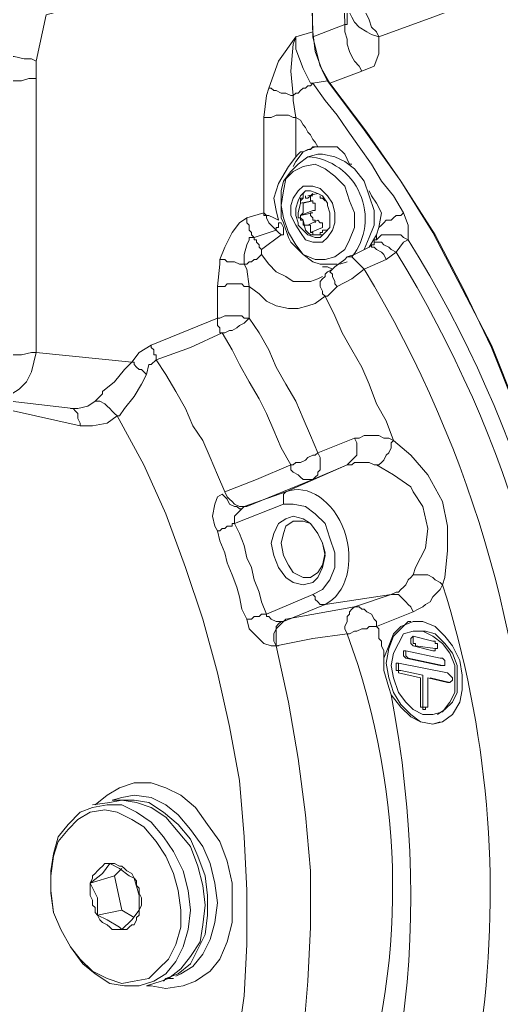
# Model space of a CAD drawing. Header units: inches. Extents: x 34 to 1574, y 72 to 573.
# Drawn here: x 1513.76 to 1527.62, y 278.09 to 306.48 of the extents above; entities that cross this region are included whole.
import ezdxf

# ---------------------------------------------------------------- set-up
doc = ezdxf.new("R2010")
doc.units = ezdxf.units.IN
doc.header["$MEASUREMENT"] = 0
doc.layers.add('PDF_Geometry', color=7, linetype='Continuous')

msp = doc.modelspace()

# ---------------------------------------------------------------- linework, layer by layer
at = {"layer": 'PDF_Geometry', "lineweight": 5}
for points in [[(1523.044, 309.084), (1523.115, 306.336), (1523.185, 306.336), (1523.185, 306.477), (1523.185, 306.829), (1523.115, 309.154), (1523.044, 310), (1522.903, 310.845), (1522.692, 311.62), (1522.339, 312.395), (1521.987, 313.1), (1521.494, 313.804), (1521.001, 314.368), (1520.437, 314.861)], [(1519.38, 314.65), (1519.944, 314.157), (1520.508, 313.593), (1520.93, 312.889), (1521.353, 312.114), (1521.705, 311.339), (1521.917, 310.493), (1522.058, 309.648), (1522.128, 308.802), (1522.199, 305.984), (1522.269, 305.702), (1522.41, 305.138), (1522.692, 304.645), (1523.749, 303.236), (1524.735, 301.827), (1525.721, 300.277), (1526.567, 298.656), (1527.342, 297.036), (1528.046, 295.275)], [(1524.101, 305.984), (1524.03, 306.125), (1523.89, 306.266), (1523.819, 306.477), (1523.749, 306.618), (1523.678, 306.759), (1523.608, 306.97), (1523.608, 307.182), (1523.537, 307.323), (1525.017, 307.886), (1527.765, 308.943), (1527.765, 308.45), (1527.976, 307.957), (1528.258, 307.534), (1525.651, 306.548), (1524.101, 305.984), (1524.101, 305.491), (1523.96, 305.138), (1523.608, 304.998), (1522.692, 304.645)], [(1512.405, 305.632), (1512.617, 305.561), (1512.898, 305.561), (1513.11, 305.491), (1513.392, 305.42), (1513.603, 305.42), (1513.885, 305.35), (1514.096, 305.35), (1514.237, 305.279), (1514.519, 306.618), (1522.128, 308.661), (1522.199, 306.125), (1522.269, 305.561), (1522.48, 304.998), (1522.621, 304.716)], [(1523.185, 306.759), (1523.255, 306.688), (1523.326, 306.548), (1523.396, 306.407), (1523.537, 306.266), (1523.749, 306.125), (1523.89, 306.054), (1524.101, 305.984)], [(1522.199, 305.984), (1523.115, 306.336), (1523.115, 306.125), (1523.185, 305.913), (1523.185, 305.773), (1523.255, 305.561), (1523.326, 305.42), (1523.396, 305.279), (1523.537, 305.138), (1523.608, 304.998)], [(1517.549, 297.106), (1519.451, 297.881), (1519.451, 298.797), (1519.521, 299.432), (1519.521, 299.572), (1519.662, 299.925), (1519.874, 300.347), (1520.085, 300.629), (1520.296, 300.77), (1520.789, 300.911), (1520.789, 303.659), (1520.86, 304.293), (1520.93, 304.504), (1521.212, 305.279), (1521.705, 305.984), (1522.199, 306.125)], [(1522.199, 304.645), (1522.128, 304.645), (1521.917, 305.068), (1521.705, 305.632), (1521.705, 305.984), (1521.635, 305.773), (1521.564, 304.998), (1521.635, 304.293)], [(1514.237, 305.279), (1514.237, 305.138), (1514.237, 304.998), (1514.237, 304.786), (1514.237, 296.895), (1514.167, 296.613), (1514.096, 296.331), (1513.955, 296.05), (1513.744, 295.838), (1513.533, 295.697), (1513.321, 295.556), (1513.039, 295.556), (1512.898, 295.556)], [(1514.237, 304.786), (1514.026, 304.786), (1513.814, 304.716), (1513.533, 304.716), (1513.321, 304.716), (1513.039, 304.716), (1512.828, 304.716), (1512.546, 304.716), (1512.335, 304.786)], [(1522.199, 304.645), (1522.128, 304.575), (1522.058, 304.575), (1521.987, 304.504), (1521.917, 304.504), (1521.846, 304.434), (1521.776, 304.363), (1521.705, 304.363), (1521.635, 304.293), (1521.635, 304.152), (1521.705, 303.659), (1521.705, 302.532)], [(1520.93, 304.504), (1521.001, 304.504), (1521.071, 304.434), (1521.142, 304.434), (1521.283, 304.363), (1521.353, 304.363), (1521.424, 304.363), (1521.564, 304.293), (1521.635, 304.293)], [(1520.789, 303.659), (1520.93, 303.659), (1521.001, 303.659), (1521.142, 303.729), (1521.283, 303.729), (1521.424, 303.729), (1521.494, 303.729), (1521.635, 303.659), (1521.705, 303.659)], [(1521.705, 303.659), (1521.846, 303.588), (1521.917, 303.447), (1521.987, 303.377), (1522.058, 303.236), (1522.128, 303.166), (1522.199, 303.025), (1522.269, 302.954), (1522.339, 302.813), (1522.48, 302.813), (1522.833, 302.813), (1522.903, 302.813), (1523.115, 302.602), (1523.255, 302.32), (1523.326, 302.32)], [(1522.339, 302.813), (1522.269, 302.813), (1522.199, 302.813), (1522.128, 302.743), (1522.058, 302.743), (1521.917, 302.672), (1521.846, 302.672), (1521.776, 302.602), (1521.705, 302.532), (1521.494, 302.25), (1521.212, 301.757), (1521.071, 301.334), (1521.142, 300.982), (1521.212, 300.7)], [(1522.269, 302.813), (1521.917, 302.672), (1521.705, 302.391), (1521.635, 302.25)], [(1522.128, 302.532), (1522.058, 302.532), (1521.776, 302.32), (1521.564, 302.109), (1521.353, 301.827), (1521.283, 301.545), (1521.283, 301.334), (1521.283, 301.052), (1521.283, 300.77), (1521.353, 300.629)], [(1522.128, 301.545), (1521.987, 301.545), (1521.917, 301.475), (1521.917, 301.404), (1521.917, 301.334), (1521.846, 301.334), (1521.846, 301.193), (1521.776, 300.911), (1521.776, 300.841), (1521.776, 300.77), (1521.846, 300.77), (1521.846, 300.7), (1521.917, 300.7), (1521.987, 300.418), (1522.058, 300.347), (1522.128, 300.277), (1522.199, 300.277), (1522.269, 300.277), (1522.339, 300.277), (1522.41, 300.277), (1522.48, 300.277)], [(1522.199, 301.475), (1522.128, 301.404), (1522.058, 301.334), (1521.987, 301.334), (1521.987, 301.404)], [(1522.058, 301.404), (1522.339, 301.475)], [(1523.819, 301.545), (1523.89, 301.404), (1524.03, 301.193), (1524.171, 300.911), (1524.101, 300.488), (1524.03, 300.277)], [(1521.917, 301.404), (1521.917, 301.334), (1521.846, 301.263), (1521.846, 301.193)], [(1522.199, 301.404), (1522.128, 301.404), (1522.128, 301.334), (1522.128, 301.263), (1522.199, 301.263), (1521.917, 301.193), (1521.917, 301.122), (1521.917, 301.052), (1521.917, 300.911), (1521.846, 300.841)], [(1522.199, 300.911), (1521.846, 300.841), (1522.199, 300.982), (1522.269, 300.982), (1522.269, 301.122), (1522.269, 301.193), (1522.199, 301.193), (1522.199, 301.263)], [(1522.199, 301.263), (1521.846, 301.193)], [(1522.551, 301.263), (1522.48, 301.334), (1522.41, 301.334), (1522.41, 301.404)], [(1521.142, 300.418), (1520.93, 300.629), (1520.86, 300.77), (1520.86, 300.841), (1520.789, 300.841), (1520.789, 300.911), (1520.86, 300.841), (1520.93, 300.841), (1521.071, 300.77), (1521.212, 300.7)], [(1522.269, 300.629), (1522.269, 300.7), (1522.199, 300.7), (1522.199, 300.77), (1522.128, 300.841), (1522.128, 300.911), (1522.199, 300.911)], [(1524.101, 300.488), (1524.171, 300.559), (1524.242, 300.629), (1524.312, 300.7), (1524.453, 300.7), (1524.524, 300.77), (1524.594, 300.841), (1524.735, 300.841), (1524.805, 300.911)], [(1520.226, 299.432), (1520.296, 299.432), (1520.367, 299.502), (1520.437, 299.502), (1520.508, 299.572), (1520.578, 299.572), (1520.649, 299.643), (1520.719, 299.713), (1520.719, 299.784), (1520.719, 299.854), (1521.283, 300.277), (1521.353, 300.277), (1521.353, 300.347), (1521.353, 300.488), (1521.283, 300.629)], [(1520.296, 300.77), (1520.296, 300.7), (1520.296, 300.629), (1520.367, 300.559), (1520.367, 300.488), (1520.367, 300.418), (1520.437, 300.347), (1520.437, 300.277), (1520.508, 300.207)], [(1521.142, 300.418), (1521.142, 300.488), (1521.212, 300.488), (1521.212, 300.559), (1521.212, 300.629), (1521.283, 300.629)], [(1521.353, 300.629), (1521.494, 300.207), (1521.564, 300.066), (1521.776, 299.854), (1521.917, 299.713), (1522.199, 299.502), (1522.41, 299.432), (1522.692, 299.432), (1522.903, 299.432)], [(1522.128, 300.347), (1522.128, 300.418), (1522.128, 300.488), (1522.128, 300.559), (1522.058, 300.559), (1521.987, 300.559), (1521.917, 300.559), (1521.917, 300.629), (1521.917, 300.7), (1521.846, 300.77), (1521.846, 300.841)], [(1522.339, 300.7), (1522.058, 300.559)], [(1522.339, 300.7), (1522.41, 300.629), (1522.48, 300.629), (1522.48, 300.559), (1522.48, 300.488), (1522.128, 300.347), (1522.199, 300.347), (1522.199, 300.277), (1522.269, 300.277), (1522.339, 300.277), (1522.41, 300.277), (1522.41, 300.347)], [(1521.283, 300.277), (1521.212, 300.347), (1521.142, 300.418), (1520.508, 300.207)], [(1522.48, 300.488), (1522.128, 300.347)], [(1522.41, 300.347), (1522.48, 300.347), (1522.48, 300.418), (1522.551, 300.418), (1522.621, 300.418)], [(1520.719, 299.854), (1520.649, 299.925), (1520.649, 299.995), (1520.578, 300.066), (1520.578, 300.136), (1520.508, 300.136), (1520.508, 300.207), (1520.367, 300.207), (1520.367, 300.136), (1520.296, 299.995), (1520.226, 299.713), (1520.226, 299.432), (1520.296, 299.291), (1520.367, 298.797), (1520.367, 297.881), (1520.649, 297.459), (1520.93, 296.966), (1521.142, 296.472), (1521.424, 295.979), (1521.705, 295.486), (1521.917, 294.993), (1522.128, 294.5), (1522.339, 294.006)], [(1523.96, 299.995), (1523.96, 300.066), (1524.03, 300.066), (1524.101, 300.066), (1524.171, 300.066), (1524.242, 299.995), (1524.383, 299.925), (1524.453, 299.854), (1524.594, 299.784), (1524.312, 299.572), (1523.678, 299.291), (1523.326, 299.009), (1522.903, 298.797), (1522.621, 298.516), (1522.551, 298.516), (1522.269, 298.304), (1522.058, 298.234), (1521.776, 298.163), (1521.494, 298.163), (1521.142, 298.234), (1520.86, 298.375), (1520.649, 298.586), (1520.367, 298.797)], [(1524.03, 300.136), (1524.03, 300.207), (1524.03, 300.277), (1523.819, 299.925), (1523.89, 299.995), (1523.89, 299.925), (1523.96, 299.925), (1524.03, 299.854), (1524.171, 299.784), (1524.242, 299.713), (1524.312, 299.572)], [(1519.662, 292.879), (1519.451, 293.372), (1519.239, 293.866), (1519.028, 294.359), (1518.746, 294.781), (1518.535, 295.275), (1518.253, 295.768), (1517.971, 296.261), (1517.689, 296.684), (1517.549, 296.543), (1517.478, 296.543), (1517.408, 296.261), (1517.267, 295.979), (1517.055, 295.627), (1516.774, 295.275), (1516.633, 295.063), (1516.562, 295.063), (1516.28, 294.852), (1515.858, 294.781), (1515.505, 294.781), (1492.819, 299.854)], [(1519.521, 299.572), (1519.592, 299.572), (1519.662, 299.572), (1519.733, 299.502), (1519.874, 299.502), (1519.944, 299.502), (1520.085, 299.432), (1520.155, 299.432), (1520.226, 299.432)], [(1522.48, 299.079), (1522.339, 299.009), (1522.128, 298.938), (1521.917, 298.938), (1521.635, 298.938), (1521.424, 299.079), (1521.142, 299.22), (1520.93, 299.432), (1520.719, 299.713)], [(1522.974, 299.432), (1523.185, 299.502)], [(1522.48, 299.361), (1522.621, 299.361), (1522.762, 299.291), (1522.692, 299.22), (1522.762, 299.15), (1522.762, 299.079), (1522.833, 298.938), (1522.833, 298.868), (1522.903, 298.797)], [(1519.451, 298.797), (1519.521, 298.797), (1519.662, 298.797), (1519.733, 298.868), (1519.874, 298.868), (1520.014, 298.868), (1520.155, 298.868), (1520.226, 298.797), (1520.367, 298.797)], [(1520.367, 297.881), (1520.226, 297.881), (1520.155, 297.952), (1520.014, 297.952), (1519.874, 297.952), (1519.733, 297.952), (1519.662, 297.952), (1519.521, 297.881), (1519.451, 297.881), (1519.451, 297.811), (1519.451, 297.741), (1519.451, 297.67), (1519.521, 297.6), (1519.521, 297.529), (1519.521, 297.459), (1519.592, 297.459)], [(1520.367, 297.881), (1520.296, 297.811), (1520.226, 297.741), (1520.085, 297.67), (1520.014, 297.6), (1519.874, 297.529), (1519.803, 297.529), (1519.662, 297.459), (1519.592, 297.459)], [(1519.592, 297.459), (1518.676, 297.036), (1517.689, 296.684)], [(1520.296, 292.456), (1520.226, 292.456), (1520.155, 292.456), (1520.085, 292.456), (1519.944, 292.527), (1519.874, 292.597), (1519.803, 292.668), (1519.733, 292.738), (1519.662, 292.879), (1520.578, 293.231), (1521.564, 293.654), (1521.283, 294.147), (1521.071, 294.641), (1520.86, 295.134), (1520.649, 295.556), (1520.367, 296.05), (1520.085, 296.543), (1519.874, 296.966), (1519.592, 297.459)], [(1517.689, 296.684), (1517.689, 296.754), (1517.689, 296.825), (1517.619, 296.825), (1517.619, 296.895), (1517.619, 296.966), (1517.549, 297.036), (1517.549, 297.106), (1517.196, 296.895), (1516.985, 296.613), (1514.237, 296.895), (1514.096, 296.895), (1513.814, 296.825), (1513.603, 296.825), (1513.321, 296.825), (1513.11, 296.825), (1512.828, 296.825), (1512.617, 296.825), (1512.405, 296.895)], [(1512.898, 295.556), (1515.294, 295.275), (1515.435, 295.275), (1515.717, 295.345), (1515.928, 295.486), (1516.139, 295.697), (1516.139, 295.768), (1516.492, 296.05), (1516.774, 296.402), (1516.985, 296.613), (1517.055, 296.613), (1517.055, 296.543), (1517.126, 296.472), (1517.196, 296.402), (1517.267, 296.402), (1517.337, 296.331), (1517.408, 296.261)], [(1515.223, 295.275), (1515.294, 295.275), (1515.364, 295.204), (1515.435, 295.134), (1515.435, 295.063), (1515.435, 294.993), (1515.505, 294.852), (1515.505, 294.781)], [(1515.928, 295.486), (1515.998, 295.486), (1516.069, 295.486), (1516.21, 295.416), (1516.28, 295.345), (1516.351, 295.275), (1516.421, 295.204), (1516.492, 295.134), (1516.562, 295.063)], [(1520.014, 276.886), (1520.226, 278.365), (1520.296, 279.845), (1520.296, 281.395), (1520.226, 282.945), (1520.085, 284.565), (1519.803, 286.115), (1519.451, 287.665), (1519.028, 289.215), (1518.535, 290.695), (1517.971, 292.245), (1517.337, 293.654), (1516.562, 295.063)], [(1522.199, 293.231), (1522.269, 293.302), (1522.339, 293.372), (1522.339, 293.443), (1522.41, 293.513), (1522.41, 293.654), (1522.41, 293.795), (1522.41, 293.866), (1522.339, 294.006), (1523.396, 294.429), (1523.537, 294.429), (1523.678, 294.5), (1523.819, 294.5), (1523.96, 294.5), (1524.101, 294.5), (1524.242, 294.429), (1524.383, 294.429), (1524.524, 294.359)], [(1523.396, 294.429), (1523.467, 294.288), (1523.467, 294.147), (1523.467, 294.077), (1523.467, 293.936), (1523.396, 293.866), (1523.326, 293.795), (1523.255, 293.725), (1523.185, 293.654)], [(1524.524, 294.359), (1524.453, 294.288), (1524.453, 294.147), (1524.383, 294.006), (1524.312, 293.936), (1524.242, 293.795), (1524.171, 293.725), (1524.101, 293.654), (1524.03, 293.654)], [(1522.339, 294.006), (1522.269, 293.936), (1522.199, 293.936), (1522.058, 293.866), (1521.987, 293.795), (1521.846, 293.725), (1521.705, 293.725), (1521.635, 293.654), (1521.564, 293.654)], [(1521.353, 292.527), (1521.353, 292.597), (1521.353, 292.668), (1521.353, 292.738), (1521.353, 292.809), (1521.424, 292.879), (1523.185, 293.654), (1522.199, 293.231), (1520.296, 292.456)], [(1521.564, 293.654), (1521.564, 293.513), (1521.635, 293.443), (1521.776, 293.372), (1521.846, 293.302), (1521.917, 293.231), (1521.987, 293.231), (1522.058, 293.231), (1522.199, 293.231)], [(1524.03, 293.654), (1523.96, 293.654), (1523.819, 293.725), (1523.749, 293.725), (1523.608, 293.725), (1523.537, 293.725), (1523.396, 293.725), (1523.326, 293.654), (1523.185, 293.654)], [(1525.087, 290.484), (1525.158, 290.695), (1525.44, 291.259), (1525.51, 291.822), (1525.369, 292.456), (1525.087, 292.879), (1525.017, 293.02), (1524.524, 293.372), (1524.03, 293.654)], [(1520.226, 292.456), (1520.155, 292.386), (1520.085, 292.386), (1520.014, 292.456), (1519.944, 292.456), (1519.803, 292.527), (1519.733, 292.668), (1519.662, 292.738), (1519.592, 292.809), (1519.451, 292.738), (1519.38, 292.527), (1519.31, 292.175), (1519.38, 291.893), (1519.451, 291.752), (1519.521, 291.47), (1519.662, 291.118), (1519.733, 290.836), (1519.874, 290.484), (1520.014, 290.131), (1520.085, 289.85), (1520.155, 289.497), (1520.296, 289.215), (1520.367, 288.934), (1520.578, 288.722), (1520.789, 288.511), (1521.001, 288.44), (1521.142, 288.44), (1521.494, 286.82), (1521.776, 285.199), (1521.987, 283.579), (1522.128, 281.959), (1522.128, 280.338), (1522.058, 278.788), (1521.917, 277.168)], [(1521.424, 292.879), (1520.226, 292.456), (1520.155, 292.386), (1520.014, 292.245), (1519.944, 292.175), (1519.944, 292.104), (1519.944, 292.034), (1519.944, 291.963), (1519.874, 291.963), (1519.874, 291.893), (1519.803, 291.893), (1519.733, 291.893), (1519.662, 291.822), (1519.592, 291.822), (1519.521, 291.752), (1519.451, 291.752)], [(1521.353, 292.527), (1519.944, 291.963), (1520.085, 291.681), (1520.226, 291.329), (1520.296, 290.977), (1520.437, 290.695), (1520.508, 290.343), (1520.649, 289.99), (1520.719, 289.709), (1520.86, 289.356)], [(1520.296, 289.215), (1520.367, 289.215), (1520.437, 289.215), (1520.508, 289.286), (1520.578, 289.286), (1520.649, 289.286), (1520.719, 289.356), (1520.789, 289.356), (1520.86, 289.356), (1522.199, 289.92), (1522.48, 290.061), (1522.692, 290.343), (1522.833, 290.695), (1522.833, 291.118), (1522.692, 291.54), (1522.551, 291.963), (1522.269, 292.245), (1521.987, 292.456), (1521.635, 292.527), (1521.353, 292.527)], [(1522.199, 289.92), (1522.269, 289.85), (1522.269, 289.779), (1522.339, 289.709), (1522.41, 289.638), (1522.48, 289.638), (1522.551, 289.638), (1524.453, 289.92), (1524.594, 289.99), (1524.665, 289.99), (1524.735, 290.061), (1524.805, 290.131), (1524.876, 290.202), (1524.946, 290.343), (1525.017, 290.413), (1525.087, 290.484)], [(1525.087, 290.484), (1525.158, 290.484), (1525.299, 290.484), (1525.369, 290.484), (1525.51, 290.484), (1525.651, 290.413), (1525.721, 290.343), (1525.862, 290.272), (1525.933, 290.202), (1525.862, 290.061), (1525.721, 289.92), (1525.651, 289.85), (1525.58, 289.709), (1525.44, 289.638), (1525.369, 289.568), (1525.228, 289.497), (1525.087, 289.427)], [(1521.142, 288.44), (1521.142, 288.581), (1521.142, 288.652), (1521.142, 288.793), (1521.142, 288.934), (1521.212, 289.004), (1521.283, 289.075), (1521.353, 289.145), (1521.424, 289.215), (1523.396, 289.568), (1524.453, 289.92), (1524.524, 289.92), (1524.665, 289.92), (1524.735, 289.85), (1524.805, 289.779), (1524.876, 289.709), (1524.946, 289.638), (1525.017, 289.568), (1525.087, 289.427)], [(1522.551, 289.638), (1521.353, 289.145), (1521.283, 289.145), (1521.142, 289.145), (1521.001, 289.215), (1520.93, 289.286), (1520.86, 289.286), (1520.86, 289.356)], [(1525.087, 289.427), (1524.03, 289.004), (1524.101, 288.934), (1524.101, 288.793), (1524.101, 288.652), (1524.171, 288.581), (1524.171, 288.44), (1524.242, 288.3), (1524.242, 288.229), (1524.242, 288.088)], [(1521.353, 289.145), (1521.283, 289.145), (1521.212, 289.075), (1521.142, 289.004), (1521.142, 288.934), (1521.071, 288.793), (1521.071, 288.652), (1521.071, 288.581), (1521.142, 288.44)], [(1521.212, 288.44), (1521.142, 288.44), (1522.199, 288.652), (1523.185, 288.793), (1523.255, 288.793), (1523.396, 288.863), (1523.467, 288.863), (1523.608, 288.934), (1523.749, 288.934), (1523.819, 289.004), (1523.96, 289.004), (1524.03, 289.004)], [(1524.242, 288.088), (1524.242, 287.736), (1524.383, 287.243), (1524.453, 287.031), (1524.735, 286.679), (1525.017, 286.397), (1525.299, 286.256), (1525.651, 286.186), (1525.933, 286.256), (1526.215, 286.468), (1526.426, 286.82), (1526.496, 287.172), (1526.496, 287.595), (1526.426, 288.018), (1526.215, 288.44), (1526.003, 288.722), (1525.721, 289.004), (1525.369, 289.145), (1525.087, 289.145), (1524.735, 289.004), (1524.524, 288.793), (1524.383, 288.44), (1524.242, 288.088)], [(1525.017, 289.145), (1524.946, 289.145), (1524.735, 288.934), (1524.524, 288.722), (1524.383, 288.37), (1524.312, 287.947), (1524.383, 287.525), (1524.524, 287.102), (1524.735, 286.75), (1525.017, 286.468), (1525.299, 286.256), (1525.651, 286.186), (1525.862, 286.256)], [(1525.651, 288.581), (1525.087, 288.722), (1525.017, 288.652), (1525.017, 288.581), (1525.017, 288.511), (1525.087, 288.44)], [(1525.792, 286.468), (1526.003, 286.609), (1526.215, 286.82), (1526.355, 287.102), (1526.355, 287.454), (1526.355, 287.877), (1526.215, 288.229), (1526.003, 288.511), (1525.721, 288.793), (1525.44, 288.863), (1525.158, 288.863), (1525.087, 288.863)], [(1525.087, 288.722), (1525.087, 288.652), (1525.087, 288.581), (1525.087, 288.511), (1525.158, 288.511), (1525.158, 288.44)], [(1525.087, 288.44), (1525.651, 288.3), (1525.721, 288.3), (1525.721, 288.37), (1525.792, 288.37), (1525.792, 288.44), (1525.792, 288.511), (1525.721, 288.511), (1525.721, 288.581), (1525.651, 288.581)], [(1525.158, 288.44), (1525.721, 288.37)], [(1525.862, 288.088), (1524.876, 288.3), (1524.805, 288.3), (1524.805, 288.229), (1524.805, 288.159), (1524.876, 288.088)], [(1524.876, 288.3), (1524.876, 288.229), (1524.876, 288.159), (1524.946, 288.088)], [(1526.074, 287.665), (1524.665, 287.947), (1524.594, 287.947), (1524.594, 287.877), (1524.594, 287.806), (1524.594, 287.736), (1524.665, 287.736), (1524.665, 287.665)], [(1524.665, 287.947), (1524.665, 287.877), (1524.665, 287.806), (1524.665, 287.736), (1524.735, 287.736)], [(1524.876, 288.088), (1525.862, 287.877), (1525.933, 287.877), (1526.003, 287.877), (1526.003, 287.947), (1526.003, 288.018), (1525.933, 288.088), (1525.862, 288.088)], [(1524.946, 288.088), (1525.933, 287.877)], [(1524.665, 287.665), (1525.299, 287.525), (1525.299, 286.75), (1525.299, 286.679), (1525.369, 286.679), (1525.369, 286.609), (1525.44, 286.609), (1525.44, 286.679), (1525.51, 286.679), (1525.51, 286.75)], [(1524.735, 287.736), (1525.369, 287.595), (1525.369, 286.82), (1525.369, 286.75), (1525.369, 286.679), (1525.44, 286.679)], [(1525.51, 286.75), (1525.51, 287.525), (1526.074, 287.384), (1526.144, 287.384), (1526.215, 287.454), (1526.215, 287.525), (1526.144, 287.595), (1526.074, 287.665)], [(1525.58, 287.525), (1526.144, 287.384)], [(1515.928, 283.861), (1516.28, 284.143), (1516.633, 284.354), (1517.055, 284.495), (1517.549, 284.495), (1517.971, 284.354), (1518.394, 284.143), (1518.817, 283.79), (1519.169, 283.297), (1519.521, 282.804), (1519.733, 282.24), (1519.874, 281.606), (1519.874, 281.043)], [(1517.549, 283.79), (1517.126, 283.931), (1516.703, 284.002), (1516.351, 283.931), (1515.858, 283.861)], [(1516.703, 284.072), (1516.421, 284.002)], [(1517.901, 278.788), (1517.971, 278.858), (1518.324, 278.999), (1518.676, 279.281), (1518.887, 279.704), (1519.099, 280.127), (1519.169, 280.69), (1519.169, 281.254), (1519.099, 281.818), (1518.887, 282.381), (1518.676, 282.874), (1518.324, 283.297), (1517.901, 283.649), (1517.478, 283.931), (1517.055, 284.002), (1516.633, 284.002), (1516.421, 284.002)], [(1518.253, 278.929), (1518.394, 278.999), (1518.746, 279.211), (1519.028, 279.563), (1519.239, 279.986), (1519.38, 280.479), (1519.451, 281.043), (1519.38, 281.606), (1519.239, 282.17), (1519.028, 282.663), (1518.676, 283.156), (1518.324, 283.579), (1517.971, 283.861), (1517.549, 284.072), (1517.055, 284.143), (1516.703, 284.072)], [(1517.408, 278.647), (1517.83, 278.788), (1518.042, 278.858), (1518.394, 279.14), (1518.676, 279.493), (1518.958, 279.915), (1519.028, 280.409), (1519.099, 280.972), (1519.028, 281.536), (1518.887, 282.099), (1518.676, 282.663), (1518.324, 283.086), (1517.971, 283.509), (1517.549, 283.79)], [(1516.703, 280.831), (1516.492, 281.818), (1515.787, 281.606), (1515.858, 281.747), (1515.858, 281.818), (1515.928, 281.888), (1515.998, 281.959), (1516.069, 282.029), (1516.139, 282.099), (1516.21, 282.17), (1516.351, 282.17)], [(1516.703, 280.268), (1516.633, 280.338), (1516.28, 280.549), (1515.999, 280.69), (1515.999, 281.184), (1515.787, 281.606), (1516.139, 281.888), (1516.351, 282.17)], [(1517.055, 281.747), (1516.914, 281.818), (1516.633, 282.029), (1516.351, 282.17), (1516.421, 282.17), (1516.492, 282.17), (1516.633, 282.099), (1516.703, 282.099), (1516.774, 282.029), (1516.844, 281.959), (1516.985, 281.888), (1517.055, 281.747)], [(1516.703, 282.029), (1516.492, 281.818)], [(1517.055, 280.62), (1516.703, 280.831), (1515.999, 280.69), (1515.928, 280.761), (1515.928, 280.902), (1515.858, 280.972), (1515.858, 281.113), (1515.787, 281.254), (1515.787, 281.395), (1515.787, 281.465), (1515.787, 281.606)], [(1517.196, 280.831), (1517.196, 281.254), (1517.055, 281.747), (1517.126, 281.677), (1517.126, 281.536), (1517.196, 281.465), (1517.196, 281.324), (1517.267, 281.184), (1517.267, 281.043), (1517.267, 280.972), (1517.196, 280.831)], [(1519.874, 281.043), (1519.874, 280.479), (1519.733, 279.915), (1519.521, 279.422), (1519.239, 279.07), (1518.817, 278.788), (1518.464, 278.647), (1517.971, 278.577), (1517.549, 278.647), (1517.408, 278.647)], [(1516.703, 280.268), (1516.844, 280.268), (1516.914, 280.338), (1516.985, 280.409), (1517.055, 280.409), (1517.126, 280.549), (1517.126, 280.62), (1517.196, 280.69), (1517.196, 280.831), (1516.985, 280.549), (1516.703, 280.268), (1516.633, 280.268), (1516.562, 280.268), (1516.421, 280.268), (1516.351, 280.338), (1516.28, 280.409), (1516.139, 280.479), (1516.069, 280.549), (1515.998, 280.69)], [(1517.971, 278.858), (1518.183, 278.858)]]:
    msp.add_lwpolyline(points, dxfattribs=at)
for points in [[(1528.046, 295.345), (1527.342, 297.106), (1526.496, 298.727), (1525.651, 300.347), (1524.735, 301.827), (1523.678, 303.307), (1522.621, 304.716), (1522.199, 304.645), (1522.551, 304.152), (1522.903, 303.729), (1523.185, 303.307), (1523.537, 302.813), (1523.89, 302.32), (1524.171, 301.827), (1524.524, 301.404), (1524.805, 300.911), (1524.946, 300.559), (1524.946, 300.277), (1524.946, 300.136), (1524.805, 300.066), (1524.594, 299.784, -0.281752), (1524.735, 264.415)], [(1523.678, 299.854), (1523.819, 300.207), (1523.96, 300.559), (1523.96, 300.982), (1523.819, 301.404), (1523.678, 301.827), (1523.396, 302.179), (1523.115, 302.391), (1522.833, 302.532), (1522.48, 302.602), (1522.339, 302.602), (1522.058, 302.532, -0.598109), (1523.326, 299.643)], [(1525.087, 264.345, 0.283458), (1524.946, 300.136), (1524.805, 300.207), (1524.735, 300.277), (1524.594, 300.277), (1524.453, 300.277), (1524.312, 300.277), (1524.171, 300.277), (1524.101, 300.207), (1524.03, 300.136), (1523.96, 300.136), (1523.96, 300.066), (1523.96, 299.995), (1523.89, 299.995), (1523.819, 299.925), (1523.396, 299.713), (1523.185, 299.643), (1523.115, 299.572), (1522.833, 299.361), (1522.762, 299.291), (1522.621, 299.22), (1522.551, 299.15), (1522.551, 299.079), (1522.48, 299.009), (1522.41, 298.938), (1522.41, 298.868), (1522.41, 298.797), (1522.48, 298.656), (1522.48, 298.586), (1522.551, 298.516), (1522.833, 297.952), (1523.044, 297.459), (1523.326, 296.966), (1523.608, 296.472), (1523.819, 295.979), (1524.03, 295.416), (1524.312, 294.922), (1524.524, 294.359), (1525.017, 293.936), (1525.51, 293.372), (1525.933, 292.597), (1526.074, 291.893), (1526.074, 291.188), (1526.003, 290.413), (1525.933, 290.202, -0.221776), (1522.692, 265.472)], [(1523.819, 264.697, 0.276973), (1523.678, 299.291), (1523.608, 299.361), (1523.537, 299.432), (1523.467, 299.502), (1523.396, 299.572), (1523.326, 299.643), (1523.255, 299.643), (1523.185, 299.643)], [(1514.519, 263.499, 0.35573), (1523.185, 288.793), (1523.115, 288.934), (1523.115, 289.004), (1523.185, 289.145), (1523.185, 289.286), (1523.255, 289.356), (1523.255, 289.427), (1523.326, 289.497), (1523.396, 289.568), (1523.537, 289.568), (1523.608, 289.497), (1523.678, 289.497), (1523.749, 289.427), (1523.89, 289.356), (1523.96, 289.215), (1524.03, 289.145), (1524.03, 289.004)]]:
    msp.add_lwpolyline(points, format="xyb", dxfattribs=at)
for points in [[(1521.283, 301.122), (1521.353, 301.545), (1521.424, 301.897), (1521.635, 302.109), (1521.917, 302.25), (1522.269, 302.32), (1522.551, 302.179), (1522.833, 301.968), (1523.115, 301.686), (1523.255, 301.263), (1523.396, 300.911), (1523.396, 300.488), (1523.255, 300.136), (1523.115, 299.854), (1522.833, 299.643), (1522.551, 299.572), (1522.269, 299.572), (1521.917, 299.713), (1521.705, 299.995), (1521.494, 300.347), (1521.353, 300.77)], [(1522.199, 300.066), (1521.987, 300.136), (1521.846, 300.347), (1521.705, 300.559), (1521.564, 300.841), (1521.564, 301.122), (1521.635, 301.334), (1521.776, 301.545), (1521.917, 301.686), (1522.128, 301.686), (1522.199, 301.686), (1522.41, 301.616), (1522.621, 301.404), (1522.762, 301.193), (1522.833, 300.911), (1522.833, 300.629), (1522.762, 300.418), (1522.621, 300.207), (1522.48, 300.066), (1522.269, 300.066)], [(1522.621, 301.122), (1522.692, 300.911), (1522.692, 300.7), (1522.692, 300.488), (1522.551, 300.347), (1522.41, 300.207), (1522.269, 300.207), (1522.058, 300.277), (1521.917, 300.418), (1521.776, 300.559), (1521.776, 300.629), (1521.705, 300.841), (1521.705, 301.052), (1521.776, 301.263), (1521.846, 301.404), (1521.987, 301.545), (1522.128, 301.545), (1522.339, 301.475), (1522.48, 301.404), (1522.621, 301.193)], [(1521.001, 291.4), (1521.071, 291.047), (1521.212, 290.695), (1521.424, 290.413), (1521.635, 290.272), (1521.917, 290.202), (1522.199, 290.272), (1522.339, 290.413), (1522.48, 290.695), (1522.551, 291.047), (1522.48, 291.4), (1522.339, 291.681), (1522.128, 291.963), (1521.917, 292.104), (1521.635, 292.175), (1521.424, 292.104), (1521.212, 291.963), (1521.071, 291.681)], [(1521.283, 291.4), (1521.353, 291.047), (1521.494, 290.765), (1521.635, 290.554), (1521.917, 290.413), (1522.128, 290.413), (1522.339, 290.554), (1522.48, 290.765), (1522.551, 291.118), (1522.48, 291.4), (1522.339, 291.681), (1522.128, 291.963), (1521.917, 292.034), (1521.635, 292.034), (1521.424, 291.893), (1521.353, 291.681)], [(1526.285, 287.454), (1526.285, 287.877), (1526.144, 288.229), (1525.933, 288.511), (1525.651, 288.722), (1525.369, 288.863), (1525.087, 288.863), (1524.805, 288.793), (1524.665, 288.511), (1524.524, 288.229), (1524.453, 287.877), (1524.524, 287.525), (1524.665, 287.102), (1524.876, 286.82), (1525.087, 286.609), (1525.369, 286.468), (1525.651, 286.468), (1525.933, 286.538), (1526.144, 286.82), (1526.285, 287.102)], [(1517.126, 283.649), (1517.549, 283.368), (1517.901, 282.945), (1518.183, 282.522), (1518.464, 281.959), (1518.605, 281.395), (1518.676, 280.831), (1518.605, 280.268), (1518.464, 279.774), (1518.253, 279.352), (1517.971, 278.999), (1517.619, 278.788), (1517.196, 278.647), (1516.774, 278.647), (1516.351, 278.718), (1515.928, 278.999), (1515.576, 279.281), (1515.223, 279.774), (1514.942, 280.268), (1514.73, 280.761), (1514.66, 281.395), (1514.66, 281.959), (1514.73, 282.452), (1514.871, 282.945), (1515.153, 283.297), (1515.505, 283.649), (1515.858, 283.79), (1516.28, 283.861), (1516.703, 283.861)], [(1516.985, 283.438), (1516.562, 283.649), (1516.21, 283.72), (1515.787, 283.649), (1515.435, 283.438), (1515.153, 283.156), (1514.871, 282.804), (1514.73, 282.381), (1514.66, 281.818), (1514.66, 281.324), (1514.73, 280.761), (1514.942, 280.268), (1515.223, 279.774), (1515.505, 279.422), (1515.858, 279.07), (1516.28, 278.858), (1516.703, 278.718), (1517.055, 278.788), (1517.478, 278.858), (1517.76, 279.14), (1518.042, 279.422), (1518.253, 279.845), (1518.394, 280.338), (1518.394, 280.831), (1518.324, 281.395), (1518.183, 281.888), (1517.971, 282.381), (1517.689, 282.804), (1517.337, 283.227)]]:
    msp.add_lwpolyline(points, close=True, dxfattribs=at)
for centre, major_axis, ratio, start_param, end_param in [((1534.962, 293.39), (-9.39, 32.973), 0.723508, 3.149222, 6.285795), ((1521.961, 291.247), (-0.43, 1.667), 0.721611, 3.278231, 6.374504), ((1507.311, 285.14), (-6.547, 22.595), 0.72806, 2.807847, 4.586475)]:
    msp.add_ellipse(centre, major_axis=major_axis, ratio=ratio, start_param=start_param, end_param=end_param, dxfattribs=at)

doc.saveas('drawing.dxf')
